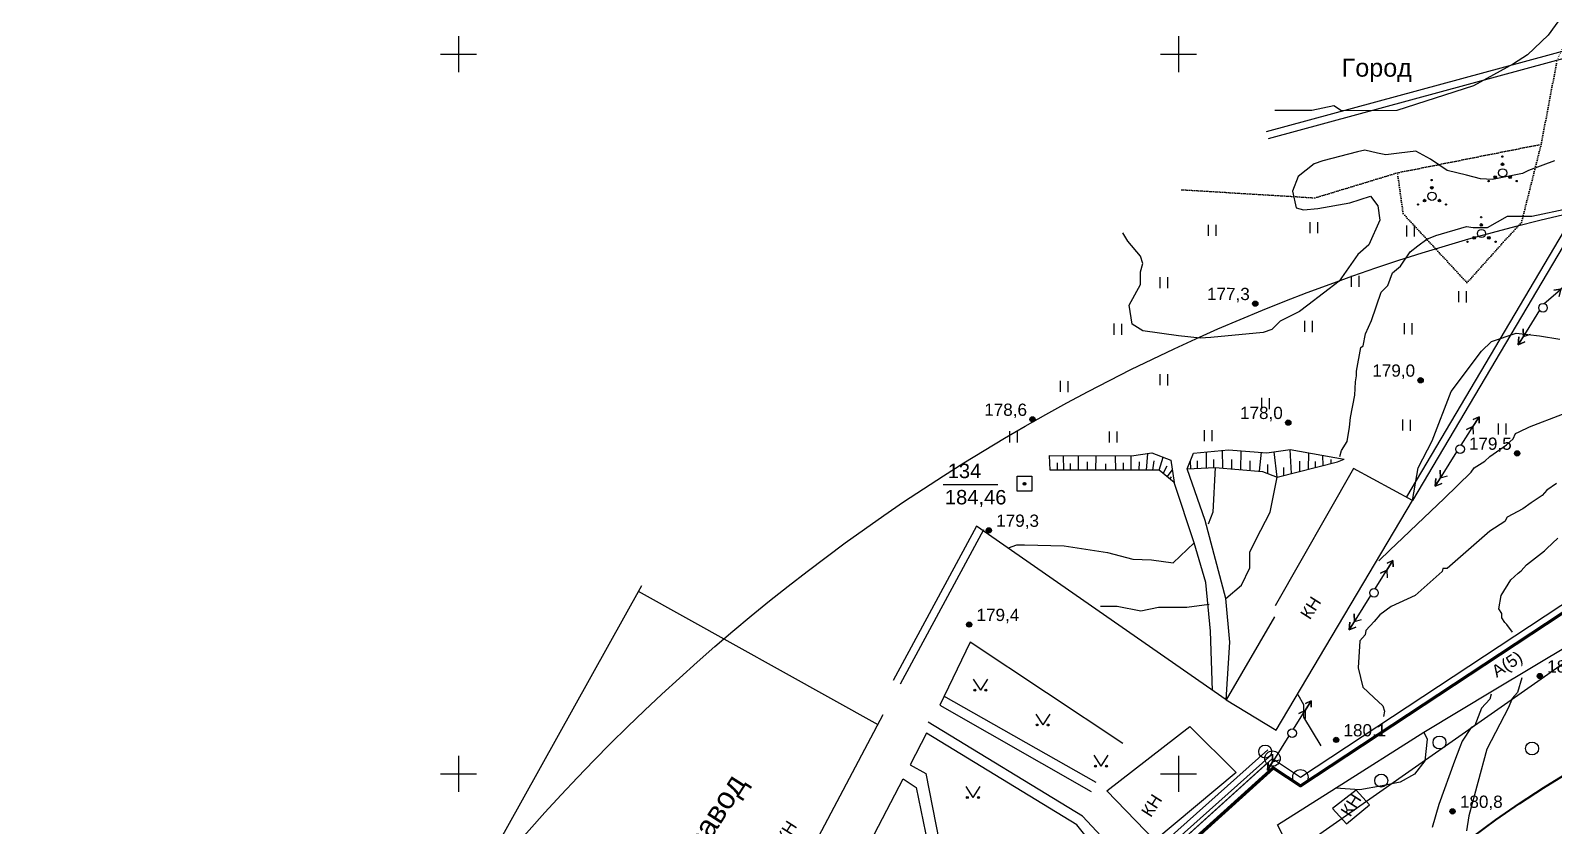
# Model space of a CAD drawing. Header units: millimetres. Extents: x 6127 to 9314, y 4730 to 7085.
# Drawn here: x 6481.1 to 6904.1, y 6385.6 to 6606.5 of the extents above; entities that cross this region are included whole.
import ezdxf

# ---------------------------------------------------------------- set-up
doc = ezdxf.new("R2010")
doc.units = ezdxf.units.MM
doc.header["$LTSCALE"] = 0.7
doc.linetypes.add('ACAD_ISO07W100', pattern=[3, 0, -3])
for name, color, linetype in [('відм', 14, 'Continuous'), ('горизонталі', 22, 'Continuous'), ('горный отвод', 7, 'Continuous'), ('дерево', 7, 'Continuous'), ('кущ', 7, 'Continuous'), ('чорн', 255, 'Continuous')]:
    doc.layers.add(name, color=color, linetype=linetype)
doc.layers.add('ИзосеймРадиус', color=90, linetype='Continuous', lineweight=30)
doc.layers.add('СейсмобезпечнаВідстань', color=210, linetype='Continuous', lineweight=30)
doc.styles.get("Standard").update_dxf_attribs({"font": 'arial.ttf'})

msp = doc.modelspace()

# ---------------------------------------------------------------- hatches: boundary and pattern name
at = {"layer": 'відм', "ltscale": 0.2, "true_color": 0x000000}
h = msp.add_hatch(color=18, dxfattribs=at)
h.dxf.hatch_style = 1
h.paths.add_polyline_path([(6822.02, 6530.62, 1), (6820.55, 6530.62, 1)])
h = msp.add_hatch(color=18, dxfattribs=at)
h.dxf.hatch_style = 1
h.paths.add_polyline_path([(6867.93, 6509.33, 1), (6866.46, 6509.34, 1)])
h = msp.add_hatch(color=18, dxfattribs=at)
h.dxf.hatch_style = 1
h.paths.add_polyline_path([(6760.15, 6498.46, 1), (6758.68, 6498.46, 1)])
h = msp.add_hatch(color=18, dxfattribs=at)
h.dxf.hatch_style = 1
h.paths.add_polyline_path([(6831.19, 6497.57, 1), (6829.72, 6497.57, 1)])
h = msp.add_hatch(color=18, dxfattribs=at)
h.dxf.hatch_style = 1
h.paths.add_polyline_path([(6894.75, 6489.02, 1), (6893.29, 6489.02, 1)])
h = msp.add_hatch(color=18, dxfattribs=at)
h.dxf.hatch_style = 1
h.paths.add_polyline_path([(6748.03, 6467.64, 1), (6746.56, 6467.64, 1)])
h = msp.add_hatch(color=18, dxfattribs=at)
h.dxf.hatch_style = 1
h.paths.add_polyline_path([(6742.56, 6441.46, 1), (6741.1, 6441.46, 1)])
h = msp.add_hatch(color=18, dxfattribs=at)
h.dxf.hatch_style = 1
h.paths.add_polyline_path([(6901.04, 6427.15, 1), (6899.57, 6427.16, 1)])
h = msp.add_hatch(color=18, dxfattribs=at)
h.dxf.hatch_style = 1
h.paths.add_polyline_path([(6844.48, 6409.41, 1), (6843.02, 6409.41, 1)])
h = msp.add_hatch(color=18, dxfattribs=at)
h.dxf.hatch_style = 1
h.paths.add_polyline_path([(6876.8, 6389.55, 1), (6875.34, 6389.55, 1)])
at = {"layer": 'кущ', "ltscale": 0.2, "true_color": 0x000000}
h = msp.add_hatch(color=18, dxfattribs=at)
h.dxf.hatch_style = 1
h.paths.add_polyline_path([(6889.95, 6568.99), (6889.93, 6569.72, -0.133506), (6890.12, 6569.67, -0.764437)])
h.paths.add_polyline_path([(6889.95, 6568.99, -0.133506), (6889.76, 6569.04, -0.764437), (6889.93, 6569.72)])
h.paths.add_polyline_path([(6889.89, 6571.67, -0.133506), (6889.98, 6571.65, -0.764437), (6889.9, 6571.31)])
h.paths.add_polyline_path([(6889.89, 6571.67), (6889.9, 6571.31, -0.133506), (6889.81, 6571.34, -0.764437)])
h = msp.add_hatch(color=18, dxfattribs=at)
h.dxf.hatch_style = 1
h.paths.add_polyline_path([(6870.32, 6562.48), (6870.3, 6563.21, -0.133506), (6870.49, 6563.16, -0.764437)])
h.paths.add_polyline_path([(6870.32, 6562.48, -0.133506), (6870.14, 6562.53, -0.764437), (6870.3, 6563.21)])
h.paths.add_polyline_path([(6870.26, 6565.16, -0.133506), (6870.36, 6565.14, -0.764437), (6870.27, 6564.8)])
h.paths.add_polyline_path([(6870.26, 6565.16), (6870.27, 6564.8, -0.133506), (6870.18, 6564.82, -0.764437)])
h = msp.add_hatch(color=18, dxfattribs=at)
h.dxf.hatch_style = 1
h.paths.add_polyline_path([(6888.25, 6565.96), (6887.62, 6565.59, -0.133506), (6887.57, 6565.78, -0.764437)])
h.paths.add_polyline_path([(6888.25, 6565.96, -0.133506), (6888.3, 6565.77, -0.764437), (6887.62, 6565.59)])
h.paths.add_polyline_path([(6885.93, 6564.6, -0.133506), (6885.91, 6564.69, -0.764437), (6886.25, 6564.79)])
h.paths.add_polyline_path([(6885.93, 6564.6), (6886.25, 6564.79, -0.133506), (6886.27, 6564.69, -0.764437)])
h = msp.add_hatch(color=18, dxfattribs=at)
h.dxf.hatch_style = 1
h.paths.add_polyline_path([(6891.73, 6565.95), (6892.35, 6565.59, 0.133506), (6892.4, 6565.77, 0.764437)])
h.paths.add_polyline_path([(6891.73, 6565.95, 0.133506), (6891.68, 6565.77, 0.764437), (6892.35, 6565.59)])
h.paths.add_polyline_path([(6894.04, 6564.59, 0.133506), (6894.06, 6564.69, 0.764437), (6893.73, 6564.78)])
h.paths.add_polyline_path([(6894.04, 6564.59), (6893.73, 6564.78, 0.133506), (6893.7, 6564.69, 0.764437)])
h = msp.add_hatch(color=18, dxfattribs=at)
h.dxf.hatch_style = 1
h.paths.add_polyline_path([(6868.62, 6559.45), (6868, 6559.08, -0.133506), (6867.95, 6559.26, -0.764437)])
h.paths.add_polyline_path([(6868.62, 6559.45, -0.133506), (6868.67, 6559.26, -0.764437), (6868, 6559.08)])
h.paths.add_polyline_path([(6866.31, 6558.09, -0.133506), (6866.28, 6558.18, -0.764437), (6866.62, 6558.28)])
h.paths.add_polyline_path([(6866.31, 6558.09), (6866.62, 6558.28, -0.133506), (6866.64, 6558.18, -0.764437)])
h = msp.add_hatch(color=18, dxfattribs=at)
h.dxf.hatch_style = 1
h.paths.add_polyline_path([(6872.1, 6559.44), (6872.72, 6559.08, 0.133506), (6872.77, 6559.26, 0.764437)])
h.paths.add_polyline_path([(6872.1, 6559.44, 0.133506), (6872.05, 6559.26, 0.764437), (6872.72, 6559.08)])
h.paths.add_polyline_path([(6874.41, 6558.08, 0.133506), (6874.44, 6558.17, 0.764437), (6874.1, 6558.27)])
h.paths.add_polyline_path([(6874.41, 6558.08), (6874.1, 6558.27, 0.133506), (6874.07, 6558.17, 0.764437)])
h = msp.add_hatch(color=18, dxfattribs=at)
h.dxf.hatch_style = 1
h.paths.add_polyline_path([(6884.07, 6552.13), (6884.06, 6552.86, -0.133506), (6884.24, 6552.81, -0.764437)])
h.paths.add_polyline_path([(6884.07, 6552.13, -0.133506), (6883.89, 6552.18, -0.764437), (6884.06, 6552.86)])
h.paths.add_polyline_path([(6884.02, 6554.81, -0.133506), (6884.11, 6554.79, -0.764437), (6884.02, 6554.45)])
h.paths.add_polyline_path([(6884.02, 6554.81), (6884.02, 6554.45, -0.133506), (6883.93, 6554.48, -0.764437)])
h = msp.add_hatch(color=18, dxfattribs=at)
h.dxf.hatch_style = 1
h.paths.add_polyline_path([(6882.37, 6549.1), (6881.75, 6548.73, -0.133506), (6881.7, 6548.92, -0.764437)])
h.paths.add_polyline_path([(6882.37, 6549.1, -0.133506), (6882.42, 6548.92, -0.764437), (6881.75, 6548.73)])
h.paths.add_polyline_path([(6880.06, 6547.74, -0.133506), (6880.03, 6547.84, -0.764437), (6880.37, 6547.93)])
h.paths.add_polyline_path([(6880.06, 6547.74), (6880.37, 6547.93, -0.133506), (6880.4, 6547.83, -0.764437)])
h = msp.add_hatch(color=18, dxfattribs=at)
h.dxf.hatch_style = 1
h.paths.add_polyline_path([(6885.85, 6549.09), (6886.48, 6548.73, 0.133506), (6886.53, 6548.91, 0.764437)])
h.paths.add_polyline_path([(6885.85, 6549.09, 0.133506), (6885.8, 6548.91, 0.764437), (6886.48, 6548.73)])
h.paths.add_polyline_path([(6888.16, 6547.73, 0.133506), (6888.19, 6547.83, 0.764437), (6887.85, 6547.92)])
h.paths.add_polyline_path([(6888.16, 6547.73), (6887.85, 6547.92, 0.133506), (6887.83, 6547.83, 0.764437)])
at = {"layer": 'чорн', "ltscale": 0.2, "true_color": 0x000000}
h = msp.add_hatch(color=18, dxfattribs=at)
h.dxf.hatch_style = 1
h.paths.add_polyline_path([(6757.57, 6480.57, 1), (6756.82, 6480.57, 1)])
h = msp.add_hatch(color=18, dxfattribs=at)
h.dxf.hatch_style = 1
h.paths.add_polyline_path([(6743.67, 6423.22, 1), (6743.14, 6423.22, 1)])
h.paths.add_polyline_path([(6746.21, 6423.22, 1), (6746.74, 6423.22, 1)])
h = msp.add_hatch(color=18, dxfattribs=at)
h.dxf.hatch_style = 1
h.paths.add_polyline_path([(6760.99, 6413.56, 1), (6760.46, 6413.56, 1)])
h.paths.add_polyline_path([(6763.53, 6413.55, 1), (6764.06, 6413.55, 1)])
h = msp.add_hatch(color=18, dxfattribs=at)
h.dxf.hatch_style = 1
h.paths.add_polyline_path([(6777.15, 6402.12, 1), (6776.62, 6402.12, 1)])
h.paths.add_polyline_path([(6779.68, 6402.12, 1), (6780.21, 6402.12, 1)])
h = msp.add_hatch(color=18, dxfattribs=at)
h.dxf.hatch_style = 1
h.paths.add_polyline_path([(6741.59, 6393.39, 1), (6741.06, 6393.39, 1)])
h.paths.add_polyline_path([(6744.12, 6393.38, 1), (6744.65, 6393.38, 1)])

# ---------------------------------------------------------------- linework, layer by layer
at = {"color": 18, "ltscale": 0.2, "true_color": 0x000000}
msp.add_line((6717.4, 6298.06), (6943.9, 6456.64), dxfattribs=at)
at = {"color": 1, "ltscale": 0.2}
msp.add_circle((7031.15, 6019.46), 550, dxfattribs=at)
at = {"layer": 'відм', "color": 18, "ltscale": 0.2, "true_color": 0x000000}
for centre in [(6821.28, 6530.62), (6867.19, 6509.33), (6759.42, 6498.46), (6830.45, 6497.57), (6894.02, 6489.02), (6747.3, 6467.64), (6741.83, 6441.46), (6900.3, 6427.16), (6843.75, 6409.41), (6876.07, 6389.55)]:
    msp.add_circle(centre, 0.733, dxfattribs=at)
at = {"layer": 'горизонталі', "color": 18, "true_color": 0x000000}
for points in [[(6920.05, 6634.99), (6919.01, 6633.95), (6915.68, 6625.04), (6911.94, 6619.44), (6911.33, 6617.13), (6907.29, 6611.61), (6902.62, 6605.22), (6896.87, 6599.77), (6893.01, 6597.25), (6881.91, 6591.18), (6860.58, 6584.3), (6845.26, 6584.24), (6843.08, 6585.58), (6837.02, 6584.31), (6826.72, 6584.32)], [(6904.41, 6570.27), (6897.15, 6567.58), (6895.49, 6566.76), (6893.21, 6566.34), (6887.19, 6565.11), (6883.87, 6565.32), (6879.93, 6566.36), (6874.53, 6567.61), (6869.97, 6570.73), (6865.83, 6573.02), (6861.26, 6572.4), (6857.53, 6571.99), (6855.24, 6572.41), (6851.72, 6573.24), (6849.64, 6572.83), (6840.09, 6570.35), (6837.6, 6569.52), (6833.24, 6566), (6831.58, 6561.85), (6832.61, 6557.29), (6834.68, 6556.66), (6838.63, 6557.07), (6847.58, 6558.66), (6853.26, 6560.46), (6855.3, 6557.82), (6855.88, 6553.82), (6852.82, 6546.98), (6849.74, 6544.27), (6844.55, 6536.87), (6835.9, 6530.17), (6833.61, 6528.44), (6828.22, 6525.75), (6825.93, 6523.47), (6823.44, 6522.65), (6808.91, 6521.21), (6806.01, 6521.01), (6799.99, 6521.64), (6790.04, 6523.1), (6787.13, 6524.97), (6786.31, 6530.16), (6789.43, 6535.97), (6789.43, 6539.49), (6790.06, 6541.77), (6789.44, 6543.85), (6785.92, 6548), (6784.47, 6550.29)], [(6844.77, 6488.18), (6845.19, 6489.84), (6846.85, 6492.33), (6847.48, 6496.27), (6847.69, 6498.96), (6848.94, 6505.19), (6849.15, 6508.92), (6849.36, 6510.58), (6849.36, 6511.83), (6850.62, 6518.46), (6851.24, 6518.88), (6851.86, 6522.2), (6853.53, 6525.93), (6856.24, 6533.81), (6858.11, 6535.68), (6859.35, 6539.2), (6861.64, 6541.07), (6864.34, 6545.01), (6866.42, 6546.66), (6868.91, 6548.53), (6871.4, 6549.56), (6879.91, 6552.04), (6881.78, 6551.83), (6885.78, 6551.83), (6891.31, 6554.91), (6898.12, 6554.91), (6908.52, 6557.14)], [(6864.99, 6475.94), (6866.55, 6485.04), (6870.39, 6492.48), (6875.68, 6506.23), (6884.08, 6517.39), (6886.9, 6520.13), (6893.72, 6522.4), (6900.21, 6521.73), (6905.91, 6520.78)], [(6855.56, 6459.16), (6858.76, 6462.21), (6862.19, 6465.5), (6866.22, 6469.36), (6873.7, 6476.52), (6881.28, 6483.78), (6882.11, 6485.02), (6885.02, 6486.89), (6886.47, 6488.13), (6891.04, 6491.44), (6892.91, 6493.1), (6893.54, 6494.55), (6894.57, 6494.97), (6897.48, 6496.42), (6906.61, 6499.93)], [(6810.12, 6485.11), (6809.48, 6472.66), (6808.23, 6469.35)], [(6813.12, 6448.67), (6817.49, 6452.45), (6819.81, 6457.26), (6819.81, 6461.65), (6822.85, 6467.67), (6825.39, 6472.71), (6826.72, 6479.17), (6827.39, 6482.43)], [(6904.93, 6480.64), (6902.23, 6478.77), (6900.99, 6477.32), (6897.87, 6475.25), (6895.59, 6473.6), (6891.23, 6471.32), (6890.6, 6470.07), (6886.45, 6467.38), (6874.61, 6457.02), (6873.37, 6457.02), (6873.16, 6456.19), (6865.68, 6449.56), (6859.04, 6446.46), (6855.92, 6444.18), (6854.26, 6442.31), (6851.98, 6439.83), (6851.77, 6438.58), (6850.31, 6436.92), (6849.89, 6429.45), (6851.13, 6424.06), (6854.24, 6421.15), (6856.72, 6418.87), (6857.14, 6417.41), (6856.92, 6415.94)], [(6752.72, 6462.8), (6755.11, 6463.59), (6757.18, 6463.59), (6768.18, 6463.37), (6780.21, 6461.49), (6787.26, 6459.61), (6792.45, 6459.4), (6798.47, 6458.64), (6804.28, 6464.16)], [(6892.76, 6439.37), (6891.19, 6441.44), (6890.57, 6442.06), (6889.74, 6443.31), (6889.74, 6444.55), (6888.91, 6445.8), (6889.54, 6449.53), (6892.24, 6453.89), (6894.32, 6455.75), (6895.15, 6456.37), (6896.61, 6458.03), (6901.59, 6461.97), (6902.21, 6462.59), (6905.33, 6465.49)], [(6778.33, 6446.55), (6782.93, 6446.55), (6789.48, 6445.3), (6794.43, 6446.26), (6802.26, 6446.25), (6808.5, 6447.11)], [(6895.32, 6426.7), (6894.07, 6422.56), (6892.62, 6420.9), (6891.58, 6418.41), (6885.55, 6406.8), (6880.55, 6388.34), (6879.92, 6384.19)], [(6833.07, 6422.02), (6834.69, 6419.22), (6834.69, 6415.76), (6839.45, 6407.72)], [(6886.81, 6422.15), (6886.4, 6420.7), (6884.11, 6418.21), (6882.24, 6413.44), (6881.2, 6412.82), (6878.7, 6409.09), (6878.08, 6407.43), (6876.62, 6403.49), (6872.25, 6391.46), (6870.38, 6385.03)], [(6868.13, 6411.59), (6868.99, 6409.57), (6868.41, 6403.6), (6865.51, 6399.86), (6861.49, 6397.65), (6856.48, 6396.69), (6850.31, 6395.51), (6843.58, 6396)]]:
    msp.add_lwpolyline(points, dxfattribs=at)
at = {"layer": 'горный отвод', "color": 18, "ltscale": 0.2, "true_color": 0x000000}
for points in [[(6920.99, 5597.24), (6918.57, 5727.75), (6921.2, 5779.95), (6861.62, 5921.06), (6818.67, 5957.18), (6574.79, 6074.63), (6708.61, 6295.21), (6826.26, 6401.67), (6833.8, 6396.61), (7051.54, 6540.28), (7160.22, 6601.81), (7192.29, 6603.48), (7213.58, 6592.73), (7445.46, 6392.76), (7810.88, 6317.34), (7811.33, 6268.71), (8210.3, 6210.63), (8208.53, 6196.59), (8208.57, 6196.32)], [(6920.99, 5597.24), (6918.58, 5727.75), (6921.21, 5779.95), (6861.62, 5921.06), (6818.67, 5957.19), (6574.8, 6074.63), (6708.61, 6295.21), (6826.26, 6401.67), (6833.8, 6396.61), (7051.54, 6540.27), (7160.22, 6601.81), (7192.29, 6603.48), (7213.58, 6592.73), (7445.46, 6392.75), (7810.88, 6317.34), (7811.33, 6268.7), (8210.3, 6210.62), (8208.53, 6196.59), (8208.57, 6196.32)], [(6920.99, 5597.24), (6918.58, 5727.75), (6921.21, 5779.95), (6861.62, 5921.06), (6818.67, 5957.19), (6574.8, 6074.63), (6708.61, 6295.21), (6826.26, 6401.67), (6833.8, 6396.61), (7051.54, 6540.27), (7160.22, 6601.81), (7192.29, 6603.48), (7213.58, 6592.73), (7445.46, 6392.75), (7810.88, 6317.34), (7811.33, 6268.7), (8210.3, 6210.62), (8208.53, 6196.59), (8208.57, 6196.32)], [(6920.99, 5597.24), (6918.58, 5727.75), (6921.21, 5779.95), (6861.62, 5921.06), (6818.67, 5957.19), (6574.8, 6074.63), (6708.62, 6295.21), (6826.26, 6401.67), (6833.8, 6396.61), (7051.54, 6540.27), (7160.22, 6601.81), (7192.29, 6603.48), (7213.58, 6592.73), (7445.46, 6392.75), (7810.87, 6317.34), (7811.33, 6268.7), (8210.29, 6210.62), (8208.53, 6196.59), (8208.57, 6196.32)], [(6919.17, 5779.59), (6859.96, 5919.83), (6817.57, 5955.48), (6571.93, 6073.78), (6707.05, 6296.51), (6826.08, 6404.22), (6833.81, 6399.02), (7050.49, 6541.99)]]:
    msp.add_lwpolyline(points, dxfattribs=at)
at = {"layer": 'горный отвод', "color": 18, "lineweight": 200, "ltscale": 0.2, "true_color": 0x000000}
msp.add_lwpolyline([(6920.99, 5597.24), (6918.57, 5727.75), (6921.2, 5779.95), (6861.62, 5921.06), (6818.67, 5957.18), (6574.79, 6074.63), (6708.61, 6295.21), (6826.26, 6401.68), (6833.8, 6396.61), (7051.54, 6540.28), (7160.22, 6601.81), (7192.29, 6603.48), (7213.58, 6592.73), (7445.46, 6392.76), (7810.88, 6317.34), (7811.34, 6268.71), (8210.3, 6210.63), (8208.53, 6196.59), (8208.57, 6196.32)], dxfattribs=at)
at = {"layer": 'дерево', "color": 18, "ltscale": 0.2, "true_color": 0x000000}
for centre in [(6872.45, 6408.69), (6898.15, 6407.02), (6824.03, 6406.18), (6856.27, 6398.1)]:
    msp.add_circle(centre, 1.8, dxfattribs=at)
at = {"layer": 'ИзосеймРадиус', "color": 5, "lineweight": 40, "ltscale": 0.2}
for centre in [(7199.06, 6028.97), (7033.19, 6020.11)]:
    msp.add_ellipse(centre, major_axis=(6.57, -414.64), ratio=0.737732, dxfattribs=at)
at = {"layer": 'кущ', "color": 18, "ltscale": 0.2, "true_color": 0x000000}
for centre, radius in [((6889.94, 6569.36), 0.362), ((6889.9, 6571.49), 0.181), ((6870.27, 6564.98), 0.181), ((6886.09, 6564.69), 0.181), ((6887.94, 6565.78), 0.362), ((6889.99, 6566.98), 1.15), ((6892.04, 6565.77), 0.362), ((6893.88, 6564.69), 0.181), ((6870.36, 6560.47), 1.15), ((6870.31, 6562.84), 0.362), ((6866.46, 6558.18), 0.181), ((6868.31, 6559.26), 0.362), ((6872.41, 6559.26), 0.362), ((6874.25, 6558.17), 0.181), ((6884.06, 6552.5), 0.362), ((6884.02, 6554.63), 0.181), ((6880.22, 6547.83), 0.181), ((6882.06, 6548.92), 0.362), ((6884.11, 6550.12), 1.15), ((6886.16, 6548.91), 0.362), ((6888.01, 6547.83), 0.181), ((6826.08, 6404.22), 2.14), ((6833.81, 6399.02), 2.14)]:
    msp.add_circle(centre, radius, dxfattribs=at)
at = {"layer": 'СейсмобезпечнаВідстань', "color": 6, "ltscale": 0.2, "transparency": 33554687}
msp.add_line((6650.81, 6452.25), (6604.55, 6369.03), dxfattribs=at)
at = {"layer": 'чорн', "color": 18, "ltscale": 0.2, "true_color": 0x000000}
for p, q in [((6599.99, 6604.99), (6599.99, 6594.99)), ((6799.99, 6604.99), (6799.99, 6594.99)), ((6594.99, 6599.99), (6604.99, 6599.99)), ((6594.99, 6599.99), (6594.99, 6599.99)), ((6594.99, 6599.99), (6599.99, 6599.99)), ((6794.99, 6599.99), (6804.99, 6599.99)), ((6794.99, 6599.99), (6794.99, 6599.99)), ((6794.99, 6599.99), (6799.99, 6599.99)), ((6734.64, 6480.39), (6749.83, 6480.37)), ((6599.99, 6404.99), (6599.99, 6394.99)), ((6799.99, 6404.99), (6799.99, 6394.99)), ((6594.99, 6399.99), (6604.99, 6399.99)), ((6594.99, 6399.99), (6594.99, 6399.99)), ((6594.99, 6399.99), (6599.99, 6399.99)), ((6794.99, 6399.99), (6804.99, 6399.99)), ((6794.99, 6399.99), (6794.99, 6399.99)), ((6794.99, 6399.99), (6799.99, 6399.99))]:
    msp.add_line(p, q, dxfattribs=at)
at = {"layer": 'чорн', "color": 18, "linetype": 'ACAD_ISO07W100', "ltscale": 0.2, "true_color": 0x000000}
for points in [[(6800.86, 6562.29), (6837.84, 6560.03), (6860.78, 6567.01), (6900.67, 6574.92), (6905.11, 6598.29), (6913.75, 6616.97), (6863.91, 6617.02)], [(6900.67, 6574.92), (6895.21, 6553.19), (6890.13, 6547.71), (6880.08, 6536.46), (6862.34, 6555.69), (6860.78, 6567.01)]]:
    msp.add_lwpolyline(points, dxfattribs=at)
at = {"layer": 'чорн', "color": 18, "true_color": 0x000000}
for points in [[(6824.41, 6578.42), (6920.95, 6604.66), (6931.11, 6587.72), (6864.99, 6475.94)], [(6824.93, 6576.5), (6920.02, 6602.34), (6928.8, 6587.71), (6863.27, 6476.96)], [(6809.45, 6423.12), (6808.86, 6439.65), (6807.58, 6453.18), (6804.28, 6464.16), (6798.77, 6480.92), (6794.62, 6484.33), (6764.31, 6484.37)], [(6813.22, 6420.5), (6814.25, 6436.6), (6813.12, 6448.67), (6807.38, 6470.33), (6802.35, 6484.71), (6810.12, 6485.11), (6823.33, 6484.02), (6827.39, 6482.43), (6844.14, 6486.67), (6845.94, 6487.4)], [(6864.99, 6475.94), (6848.55, 6484.82), (6826.81, 6446.63)], [(6813.22, 6420.5), (6827.12, 6412.08), (6864.99, 6475.94)], [(6743.85, 6468.8), (6720.72, 6425.94)], [(6745.8, 6467.75), (6722.67, 6424.88)], [(6826.63, 6443.64), (6813.22, 6420.5), (6743.85, 6468.8)], [(6832.99, 6375.03), (6827.43, 6385.82), (6843.58, 6396), (6868.13, 6411.59), (6887.6, 6423.28), (6919.62, 6442.49), (6924.18, 6434.21), (6929.24, 6420.05)], [(6784.49, 6408.37), (6742.07, 6436.6), (6733.64, 6419.06), (6775.74, 6395.06)], [(6777.08, 6397.56), (6734.83, 6421.54)], [(6784.92, 6371.05), (6781.73, 6377.5), (6778.53, 6382.65), (6773.35, 6388.2), (6730.47, 6414.32)], [(6730.01, 6411.28), (6725.47, 6402.51), (6729.81, 6400.09), (6736.24, 6367.01), (6739.97, 6366.31), (6742.86, 6364.45), (6779.02, 6376.61), (6771.76, 6385.82), (6730.01, 6411.28)], [(6559.76, 6118.7), (6589.14, 6104.54), (6629.11, 6171.02), (6680.83, 6256.2), (6703.8, 6296.25), (6825.89, 6405.34)], [(6560.51, 6120.25), (6588.47, 6106.78), (6627.63, 6171.91), (6679.34, 6257.08), (6702.44, 6297.35), (6824.74, 6406.63)], [(6591.36, 6103.32), (6707.05, 6296.51), (6739.42, 6325.66), (6786.59, 6368.58), (6824.69, 6403.08)], [(6723.48, 6398.61), (6727.07, 6396.23), (6732.97, 6367.88), (6728.91, 6364.15), (6725.29, 6358.52), (6724.3, 6355.32), (6723.6, 6348.74), (6701.22, 6335.94), (6693.4, 6339.88), (6713.22, 6378.9), (6723.48, 6398.61)]]:
    msp.add_lwpolyline(points, dxfattribs=at)
at = {"layer": 'чорн', "color": 18, "ltscale": 0.2, "true_color": 0x000000}
for points in [[(6808.21, 6552.55), (6808.2, 6549.48)], [(6810.35, 6552.52), (6810.34, 6549.45)], [(6836.41, 6553.31), (6836.41, 6550.24)], [(6838.55, 6553.28), (6838.55, 6550.21)], [(6863.29, 6552.35), (6863.29, 6549.28)], [(6865.43, 6552.32), (6865.43, 6549.25)], [(6794.79, 6538.01), (6794.79, 6534.94)], [(6796.93, 6537.98), (6796.92, 6534.91)], [(6847.95, 6538.37), (6847.95, 6535.3)], [(6850.09, 6538.34), (6850.08, 6535.27)], [(6901.55, 6530.64), (6908.53, 6536.72), (6906.8, 6536.46), (6908.53, 6536.72), (6908.06, 6535.06), (6908.53, 6536.72), (6906.12, 6534.62), (6904.24, 6534.39), (6906.12, 6534.62), (6905.55, 6532.55)], [(6877.71, 6534.09), (6877.71, 6531.02)], [(6879.85, 6534.06), (6879.85, 6530.99)], [(6900.22, 6528.8), (6894.33, 6519.21), (6894.49, 6521.37), (6894.33, 6519.21), (6896.12, 6519.99), (6894.33, 6519.21), (6895.75, 6521.52), (6895.69, 6523.65), (6895.75, 6521.52), (6897.68, 6522.12)], [(6782.02, 6525.07), (6782.01, 6522)], [(6784.16, 6525.04), (6784.15, 6521.97)], [(6834.96, 6525.86), (6834.96, 6522.79)], [(6837.1, 6525.82), (6837.1, 6522.75)], [(6862.6, 6525.19), (6862.6, 6522.12)], [(6864.74, 6525.16), (6864.74, 6522.08)], [(6794.76, 6511.03), (6794.76, 6507.96)], [(6796.9, 6511), (6796.89, 6507.93)], [(6767.12, 6509.15), (6767.11, 6506.08)], [(6769.25, 6509.12), (6769.25, 6506.05)], [(6823.03, 6504.42), (6823.03, 6501.34)], [(6825.17, 6504.38), (6825.16, 6501.31)], [(6862.15, 6498.42), (6862.14, 6495.35)], [(6864.29, 6498.39), (6864.28, 6495.32)], [(6878.51, 6491.33), (6883.42, 6499.17), (6881.84, 6498.42), (6883.42, 6499.17), (6883.45, 6497.45), (6883.42, 6499.17), (6881.73, 6496.46), (6879.99, 6495.7), (6881.73, 6496.46), (6881.78, 6494.32)], [(6888.73, 6497.33), (6888.72, 6494.26)], [(6890.86, 6497.3), (6890.86, 6494.23)], [(6753.07, 6495.15), (6753.06, 6492.08)], [(6755.2, 6495.12), (6755.2, 6492.05)], [(6780.71, 6495.12), (6780.7, 6492.05)], [(6782.84, 6495.09), (6782.84, 6492.02)], [(6807.07, 6495.51), (6807.07, 6492.44)], [(6809.21, 6495.48), (6809.21, 6492.41)], [(6764.15, 6488.4), (6786.93, 6488.37), (6792.58, 6489.19), (6797.88, 6487.17), (6798.77, 6480.92)], [(6764.31, 6484.37), (6764.15, 6488.4)], [(6768.09, 6484.36), (6768.07, 6488.39)], [(6772.18, 6484.36), (6772.19, 6488.39)], [(6777.03, 6484.35), (6777.11, 6488.38)], [(6791.04, 6484.34), (6791.41, 6489.02)], [(6802.35, 6484.71), (6804.17, 6489.1), (6813.86, 6490.03), (6824.52, 6489.2), (6831.01, 6490.14), (6845.94, 6487.4)], [(6807.74, 6484.99), (6807.74, 6489.44)], [(6812.28, 6484.93), (6812.23, 6489.88)], [(6817.31, 6484.52), (6817.39, 6489.76)], [(6822.5, 6484.09), (6823.02, 6489.32)], [(6827.39, 6482.43), (6826.49, 6489.48)], [(6831.36, 6483.44), (6831.01, 6490.14)], [(6836.09, 6484.64), (6836.16, 6489.19)], [(6840.17, 6485.67), (6840.06, 6488.48)], [(6877.18, 6489.49), (6871.28, 6479.9), (6871.45, 6482.06), (6871.28, 6479.9), (6873.08, 6480.68), (6871.28, 6479.9), (6872.7, 6482.21), (6872.64, 6484.34), (6872.7, 6482.21), (6874.63, 6482.8)], [(6766.33, 6484.37), (6766.33, 6486.41)], [(6769.95, 6484.36), (6769.95, 6486.23)], [(6774.72, 6484.36), (6774.72, 6486.65)], [(6779.75, 6484.35), (6779.75, 6486.09)], [(6782.56, 6484.35), (6782.44, 6488.38)], [(6784.67, 6484.34), (6784.68, 6486.36)], [(6786.81, 6484.34), (6786.81, 6488.37)], [(6789.03, 6484.34), (6789.14, 6486.65)], [(6792.88, 6484.33), (6793.23, 6486.93)], [(6794.62, 6484.33), (6795.69, 6488)], [(6795.68, 6483.46), (6796.84, 6485.54)], [(6796.81, 6482.53), (6798.26, 6484.49)], [(6803.35, 6484.76), (6803.3, 6486.99)], [(6805.24, 6484.86), (6805.24, 6486.93)], [(6809.75, 6485.09), (6809.75, 6487.35)], [(6814.8, 6484.72), (6814.8, 6487.31)], [(6819.87, 6484.31), (6819.88, 6486.99)], [(6824.77, 6483.46), (6824.77, 6485.96)], [(6829.26, 6482.91), (6829.26, 6485.12)], [(6833.65, 6484.02), (6833.66, 6486.89)], [(6838.05, 6485.13), (6838.05, 6486.73)], [(6842.33, 6486.22), (6842.33, 6487.32)], [(6797.6, 6481.88), (6798.02, 6482.52)], [(6854.62, 6451.41), (6859.53, 6459.25), (6857.95, 6458.5), (6859.53, 6459.25), (6859.56, 6457.53), (6859.53, 6459.25), (6857.84, 6456.54), (6856.1, 6455.78), (6857.84, 6456.54), (6857.89, 6454.4)], [(6853.29, 6449.57), (6847.39, 6439.98), (6847.56, 6442.14), (6847.39, 6439.98), (6849.19, 6440.76), (6847.39, 6439.98), (6848.81, 6442.29), (6848.75, 6444.42), (6848.81, 6442.29), (6850.74, 6442.89)], [(6742.98, 6426.26), (6744.94, 6423.22)], [(6746.91, 6426.26), (6744.94, 6423.22)], [(6760.3, 6416.6), (6762.26, 6413.56)], [(6764.23, 6416.6), (6762.26, 6413.56)], [(6831.91, 6412.41), (6836.82, 6420.24), (6835.24, 6419.5), (6836.82, 6420.24), (6836.85, 6418.52), (6836.82, 6420.24), (6835.12, 6417.54), (6833.39, 6416.77), (6835.12, 6417.54), (6835.18, 6415.39)], [(6793.38, 6381.43), (6780.08, 6395.27), (6803.12, 6413.11), (6815.95, 6400.32), (6793.38, 6381.43)], [(6830.58, 6410.57), (6824.68, 6400.97), (6824.85, 6403.13), (6824.68, 6400.97), (6826.48, 6401.75), (6824.68, 6400.97), (6826.1, 6403.28), (6826.04, 6405.42), (6826.1, 6403.28), (6828.03, 6403.88)], [(6776.45, 6405.17), (6778.41, 6402.12)], [(6780.38, 6405.16), (6778.41, 6402.12)], [(6740.89, 6396.43), (6742.86, 6393.39)], [(6744.82, 6396.43), (6742.86, 6393.39)], [(6842.76, 6390.36), (6846.63, 6386.07), (6852.98, 6391.37), (6849.27, 6395.4), (6842.76, 6390.36)]]:
    msp.add_lwpolyline(points, dxfattribs=at)
msp.add_lwpolyline([(6755.19, 6482.68), (6759.21, 6482.68), (6759.21, 6478.53), (6755.18, 6478.53)], close=True, dxfattribs=at)
at = {"layer": 'чорн', "color": 6}
for points in [[(6649.89, 6450.71), (6716.44, 6413.65)], [(6717.87, 6416.33), (6671.02, 6327.76)]]:
    msp.add_lwpolyline(points, dxfattribs=at)
at = {"layer": 'чорн', "color": 18, "ltscale": 0.2, "true_color": 0x000000}
for centre, radius in [((6901.19, 6529.5), 1.2), ((6878.15, 6490.19), 1.2), ((6757.2, 6480.57), 0.373), ((6854.26, 6450.27), 1.2), ((6743.41, 6423.22), 0.266), ((6746.47, 6423.22), 0.266), ((6760.73, 6413.56), 0.266), ((6763.79, 6413.55), 0.266), ((6831.55, 6411.27), 1.2), ((6776.88, 6402.12), 0.266), ((6779.95, 6402.12), 0.266), ((6741.32, 6393.39), 0.266), ((6744.39, 6393.38), 0.266)]:
    msp.add_circle(centre, radius, dxfattribs=at)

# ---------------------------------------------------------------- texts
at = {"layer": 'чорн', "color": 18, "ltscale": 0.2, "true_color": 0x000000, "attachment_point": 1}
for s, width, insert, char_height, rotation in [('Город', 3.2084, (6845.28, 6598.71), 5, 359.9325), ('177,3', 2.4374, (6807.88, 6535.03), 3.4, 359.9325), ('179,0', 2.4374, (6853.79, 6513.74), 3.4, 359.9325), ('178,6', 2.4374, (6746.01, 6502.86), 3.4, 359.9325), ('178,0', 2.4374, (6817.05, 6501.98), 3.4, 359.9325), ('179,5', 2.4374, (6880.61, 6493.43), 3.4, 359.9325), ('134', 1.2254, (6735.87, 6486.16), 4, 359.9325), ('184,46', 1.2254, (6735.09, 6478.86), 4, 359.9325), ('179,3', 2.4374, (6749.34, 6472.03), 3.4, 359.9325), ('КН', 0.366, (6833.57, 6444.41), 3.4, 57.4334), ('179,4', 2.4374, (6743.87, 6445.85), 3.4, 359.9325), ('А(5)', 0.366, (6886.49, 6429.47), 3.4, 32.9222), ('181,3', 2.4374, (6902.35, 6431.54), 3.4, 359.9325), ('180,1', 2.4374, (6845.79, 6413.8), 3.4, 359.9325), ('КН', 0.366, (6789.4, 6389.49), 3.4, 57.4334), ('КН', 0.366, (6844.77, 6389.63), 3.4, 57.4334), ('180,8', 2.4374, (6878.11, 6393.94), 3.4, 359.9325), ('3КН', 0.366, (6686.58, 6379.89), 3.4, 57.4334)]:
    msp.add_mtext_dynamic_manual_height_columns(s, width=width, gutter_width=12.5, heights=[0], dxfattribs=dict(at, insert=insert, char_height=char_height, rotation=rotation))
at = {"layer": 'чорн', "color": 18, "ltscale": 0.2, "true_color": 0x000000}
note = msp.add_mtext_dynamic_manual_height_columns('Опытный ', width=10.2478, gutter_width=30.27, heights=[8.03, 0], dxfattribs=dict(at, insert=(6641.19, 6347.55), char_height=6, attachment_point=1, rotation=57.4334))
for column, words in zip(note.columns.linked_columns, ['завод']):
    column.text = words

doc.saveas('drawing.dxf')
